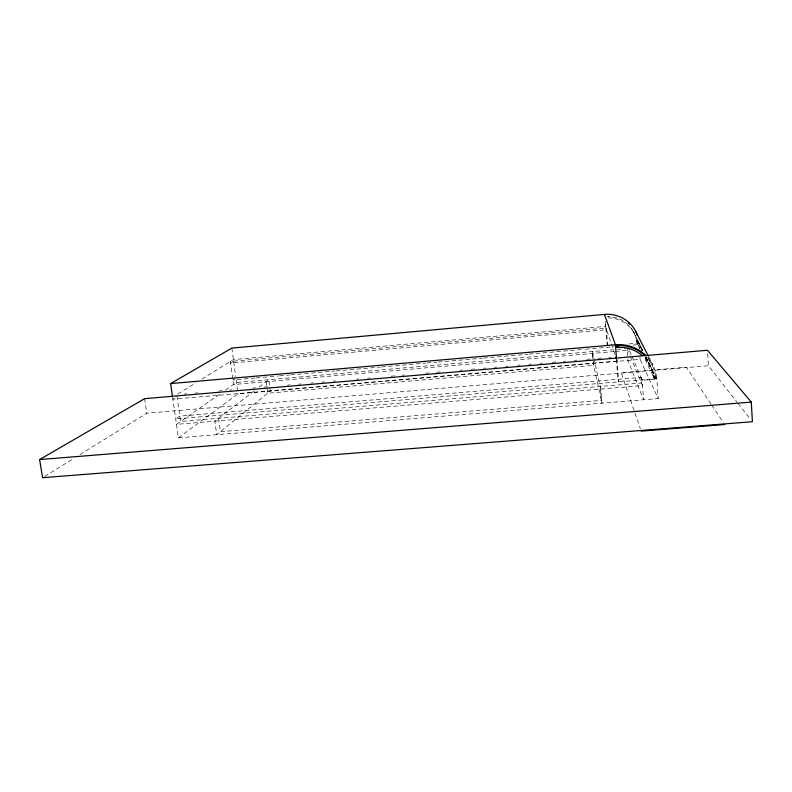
<?xml version="1.0" encoding="UTF-8"?>
<svg xmlns="http://www.w3.org/2000/svg" width="792" height="792" viewBox="0 0 792 792"><rect width="100%" height="100%" fill="white"/><g stroke="black" fill="none" stroke-linecap="round" stroke-linejoin="round"><path stroke-width="0.59" stroke-dasharray="3.96 2.97" d="M254.371 390.773L214.84 421.156L216.701 434.689L270.31 391.08L268.834 379.655L259.192 387.07M178.408 437.827L237.976 393.852L640.114 359.39L658.202 398.564L178.408 437.827L172.587 397.228M219.463 394.337L176.477 424.344L642.53 385.585L630.333 356.4M225.463 390.149L236.462 382.467L616.275 349.48M233.63 361.221L230.62 363.092L606.415 329.71M44.669 476.418L73.844 458.36M80.091 454.489L146.768 413.216L708.434 365.726L737.243 402.405M177.834 393.98L195.654 382.952M201.95 379.051L233.412 359.578L605.731 326.383M629.016 343.916L638.926 343.055L642.728 350.688M255.004 378.002L232.878 379.932L235.848 377.903L237.976 393.852M256.232 377.893L278.358 375.972M279.586 375.863L289.427 375.002M290.654 374.893L323.839 372.002M325.067 371.893L334.897 371.042M336.125 370.933L369.32 368.042M370.547 367.933L380.378 367.082M381.605 366.973L425.858 363.112M427.086 363.003L436.927 362.152M438.144 362.043L471.339 359.152M472.567 359.043L482.407 358.192M483.625 358.083L527.888 354.222M529.106 354.113L584.427 349.302M585.644 349.193L613.929 346.728M632.877 345.074L637.659 344.659L637.55 343.55A30.294 29.571 -16.3 0 0 635.184 335.165M617.186 349.401L625.848 348.648M614.255 351.539L233.501 384.536L230.403 361.439L606.276 327.987L607.682 346.094M615.483 351.43L627.808 350.361M184.16 394L186.615 393.792M195.238 393.05L197.693 392.842M218.622 391.04L222.314 390.713M229.7 390.08L232.155 389.872M253.084 388.07L255.549 387.852M264.162 387.11L267.854 386.793M287.546 385.1L290.011 384.882M298.624 384.14L301.089 383.932M310.929 383.08L313.394 382.873M322.007 382.13L324.473 381.912M333.085 381.17L335.551 380.962M356.469 379.16L358.934 378.942M367.547 378.2L370.012 377.992M390.941 376.19L394.634 375.873M402.019 375.24L404.474 375.022M425.403 373.22L429.096 372.903M436.481 372.27L440.174 371.943M459.865 370.25L462.33 370.042M470.943 369.3L474.636 368.983M483.249 368.24L485.714 368.023M494.327 367.28L496.792 367.072M505.405 366.33L507.87 366.112M517.711 365.27L520.176 365.053M528.789 364.31L531.254 364.102M539.867 363.36L542.332 363.142M552.182 362.3L555.875 361.984M563.251 361.34L565.716 361.132M574.329 360.39L576.794 360.172M586.644 359.33L590.337 359.014M597.722 358.37L601.415 358.053M608.801 357.42L611.256 357.212M617.116 361.083L172.864 399.178L177.042 396.564L180.596 421.473L641.451 383.021L641.045 377.388L179.834 416.117L175.695 418.938L654.271 378.873L652.034 369.22L646.242 357.331M609.038 316.404L607.563 316.364L617.661 318.156A30.007 29.294 -16.6 0 1 627.591 324.175M737.995 403.366L750.123 418.81M631.452 328.502L632.264 329.69L630.571 327.353A30.007 29.294 -16.6 0 0 628.64 325.185M711.058 404.049L686.337 367.211L621.195 372.715L640.352 428.779M711.741 405.078L723.413 422.473M633.026 330.927L642.975 350.777M648.965 357.331L652.865 364.944M648.242 357.697L652.113 365.32M645.985 357.242L656.825 379.071L658.202 398.564M642.431 350.777L638.134 342.094L636.728 342.213L639.906 348.728M645.658 357.291L655.875 377.913L654.192 378.061L644.144 357.42M641.995 350.757L638.085 341.609A31.403 30.66 -16.6 0 0 637.857 340.115M645.223 357.301L655.994 379.14L655.816 377.338A37.689 36.61 -11.9 0 0 646.985 357.865M637.659 344.659L634.917 334.828M654.271 378.873L652.935 375.081A35.6 34.591 -12.2 0 0 645.698 358.004M651.361 367.637L646.826 360.281A36.016 34.987 -11.9 0 0 644.51 357.687M633.719 332.195L634.352 333.491M641.045 377.388L642.114 379.893L643.559 399.762L627.937 360.429L627.135 349.737M629.61 350.905L631.541 355.42M632.016 356.558L642.144 380.299L656.825 379.071A38.531 37.422 -11.9 0 0 647.618 357.311M627.046 348.539L629.858 355.281M614.948 354.41L605.375 326.413L605.029 321.889M653.133 372.497L653.548 374.171M636.481 340.372L636.689 341.798M653.895 375.853L654.143 377.566M144.619 398.673L146.768 413.216M218.552 418.305L220.384 431.69L601.336 400.425L600.237 386.456M231.868 348.074L235.689 376.715M266.171 381.704L267.656 393.238L593.703 365.36L593.416 361.766M592.753 353.4L593.317 360.578M605.336 321.295L607.207 345.48M616.958 359.043L618.701 381.853L617.899 379.328L616.334 358.806M639.352 348.886L638.926 343.055A32.096 31.343 -16.6 0 0 638.778 341.51M639.946 357.053L640.114 359.39M707.692 353.826L708.434 365.726M608.127 317.869A30.294 29.571 -16.3 0 1 634.55 333.858M600.821 389.05L592.327 351.559L593.277 363.399L601.94 403.168L600.821 389.05"/><path stroke-width="1.19" d="M39.6 459.568L144.619 398.673L707.464 350.252L751.291 402.098L752.4 421.71L42.59 477.705L39.6 459.568L751.291 402.098M172.428 396.089L170.636 383.585L231.868 348.074L604.444 314.424A32.096 31.343 -16.6 0 1 637.412 335.501M170.636 383.585L615.443 344.748A38.531 37.422 -11.9 0 1 646.351 355.954M641.154 431.115L724.789 424.522M616.621 344.975L615.285 345.055L616.057 347.183L624.482 347.5L631.323 349.252A36.016 34.987 -11.9 0 1 641.936 355.331M615.513 345.569L617.364 345.451A37.689 36.61 -11.9 0 1 644.421 355.262M617.404 347.094L619.186 347.074M627.947 348.213L629.65 348.698M635.6 331.234L648.41 356.242M616.067 344.857L616.899 347.134L616.77 345.49M604.504 315.107L604.444 314.424L615.443 344.748L616.443 357.855M616.186 356.786L616.334 358.806M628.561 323.156A31.403 30.66 -16.6 0 1 629.66 324.215"/></g></svg>
